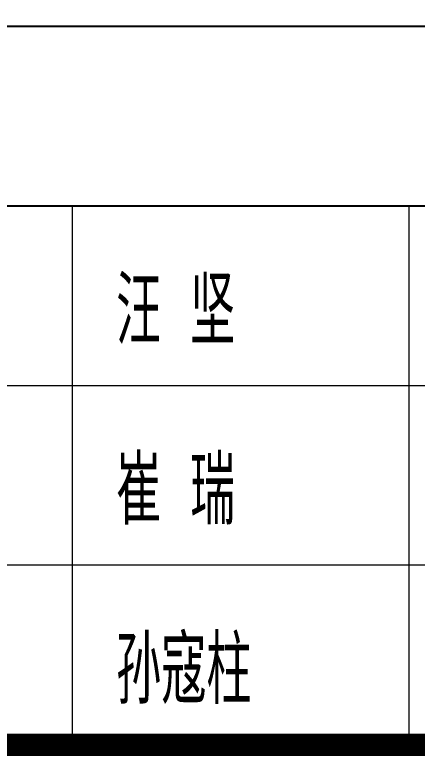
# Model space of a CAD drawing. Header units: millimetres. Extents: x 1442233 to 1526333, y -21810 to 275190.
# Drawn here: x 1511075 to 1512869, y 97940 to 101242 of the extents above; entities that cross this region are included whole.
import ezdxf

# ---------------------------------------------------------------- set-up
doc = ezdxf.new("R2010")
doc.units = ezdxf.units.MM
doc.header["$LTSCALE"] = 1500
doc.layers.add('1', color=7, linetype='Continuous')
doc.layers.add('PUB_TITLE', color=4, linetype='Continuous')
doc.layers.add('PUB_TEXT', color=7, linetype='Continuous', lineweight=15)
doc.styles.get("Standard").update_dxf_attribs({"font": 'TSSDENG', "width": 0.75, "bigfont": 'TSSDCHN'})

# ---------------------------------------------------------------- blocks, each defined once
blk = doc.blocks.new('1234')
for p, q in [((1908333.7, 783593.6), (1887333.7, 783593.6)), ((1908333.7, 782793.6), (1887333.7, 782793.6))]:
    blk.add_line(p, q)
at = {"layer": 'PUB_TEXT'}
for p, q in [((1894333.7, 780393.6), (1894333.7, 782793.6)), ((1895833.7, 780393.6), (1895833.7, 782793.6)), ((1897833.7, 781993.6), (1887333.7, 781993.6)), ((1897833.7, 781193.6), (1887333.7, 781193.6))]:
    blk.add_line(p, q, dxfattribs=at)
at = {"layer": 'PUB_TITLE', "const_width": 100}
blk.add_lwpolyline([(1827733.7, 780393.6), (1908333.7, 780393.6), (1908333.7, 837793.6), (1827733.7, 837793.6)], close=True, dxfattribs=at)
at = {"layer": 'PUB_TEXT', "width": 0.7}
for s, p in [('汪 坚', (1894527.5, 782175.7)), ('崔 瑞', (1894527.5, 781375.7)), ('孙寇柱', (1894527.5, 780575.7))]:
    blk.add_text(s, height=302.27, dxfattribs=at).set_placement(p)

msp = doc.modelspace()

# ---------------------------------------------------------------- block references
at = {"layer": '1'}
msp.add_blockref('1234', (-383000.8, -682403.9), dxfattribs=at)

doc.saveas('drawing.dxf')
